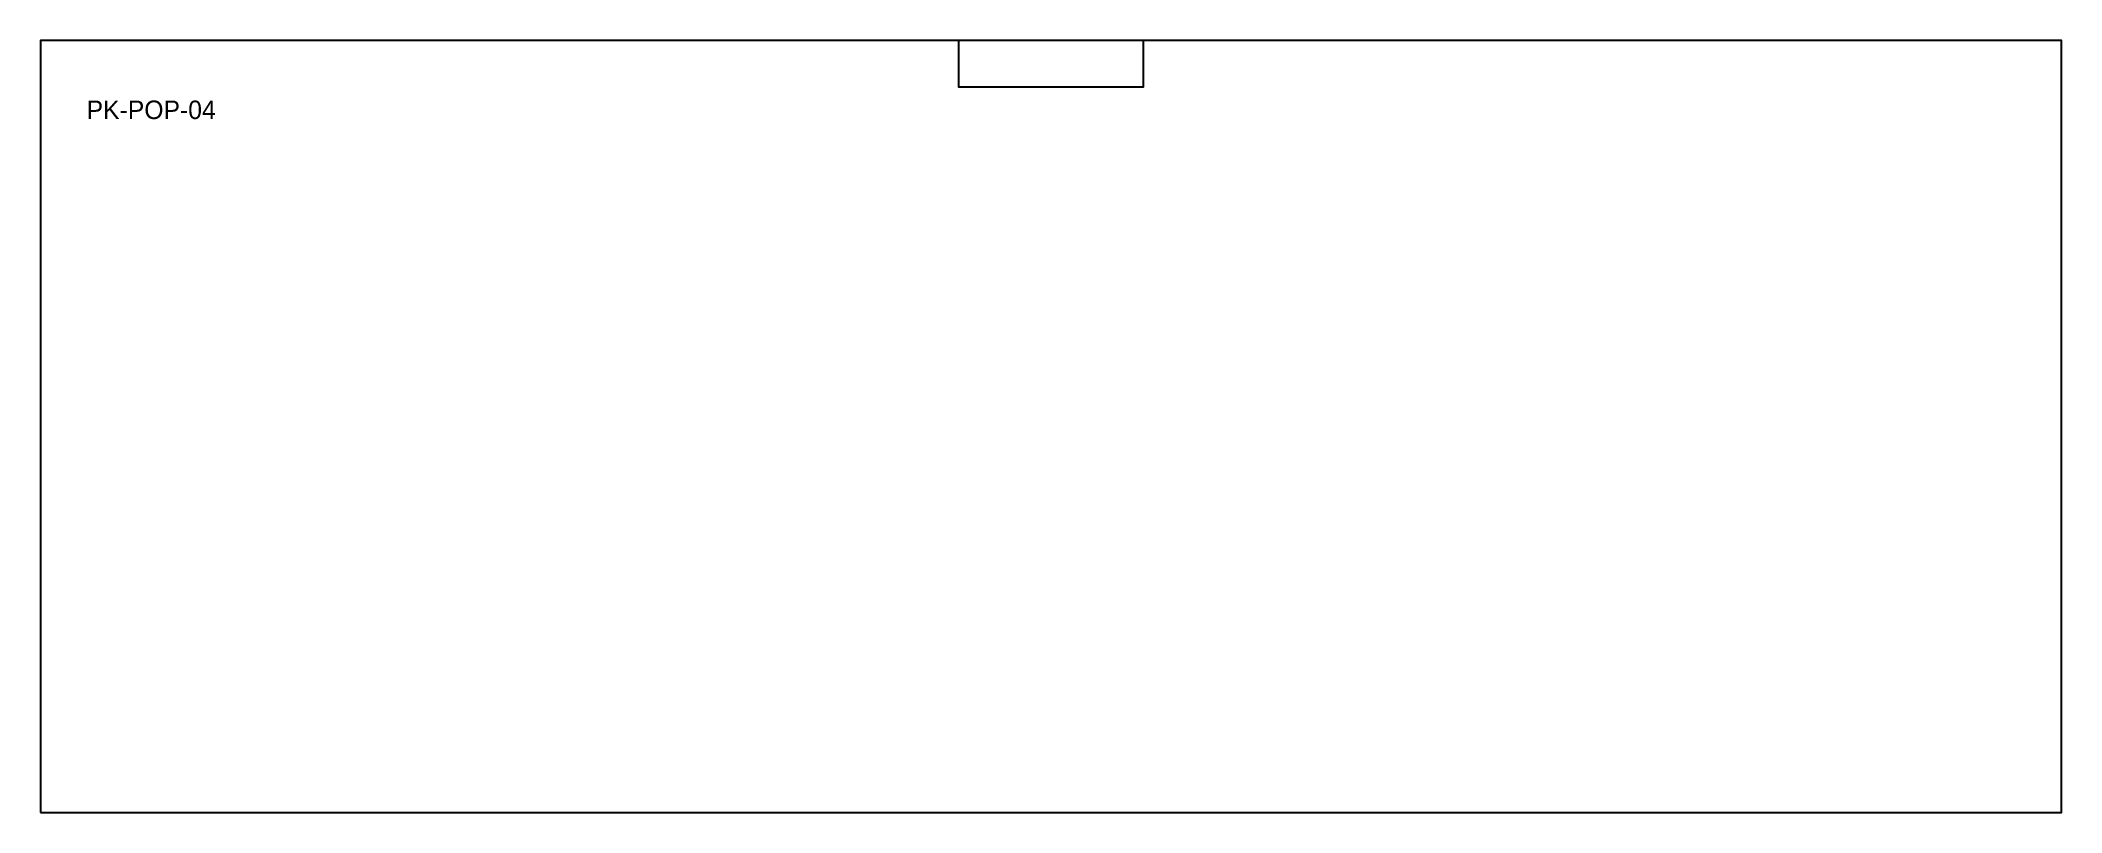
# Model space of a CAD drawing. Header units: millimetres. Extents: x 0 to 875, y 0 to 334.
import ezdxf

# ---------------------------------------------------------------- set-up
doc = ezdxf.new("R2010")
doc.units = ezdxf.units.MM
doc.layers.add('CUT', color=1, linetype='Continuous')
doc.layers.add('TEXT', color=8, linetype='Continuous')

msp = doc.modelspace()

# ---------------------------------------------------------------- linework, layer by layer
at = {"layer": 'CUT'}
msp.add_lwpolyline([(0, 0), (875, 0), (875, 334), (0, 334)], close=True, dxfattribs=at)
msp.add_lwpolyline([(397.5, 334), (397.5, 314), (477.5, 314), (477.5, 334)], dxfattribs=at)

# ---------------------------------------------------------------- texts
at = {"layer": 'TEXT'}
msp.add_text('PK-POP-04', height=8, dxfattribs=at).set_placement((20, 300))

doc.saveas('drawing.dxf')
